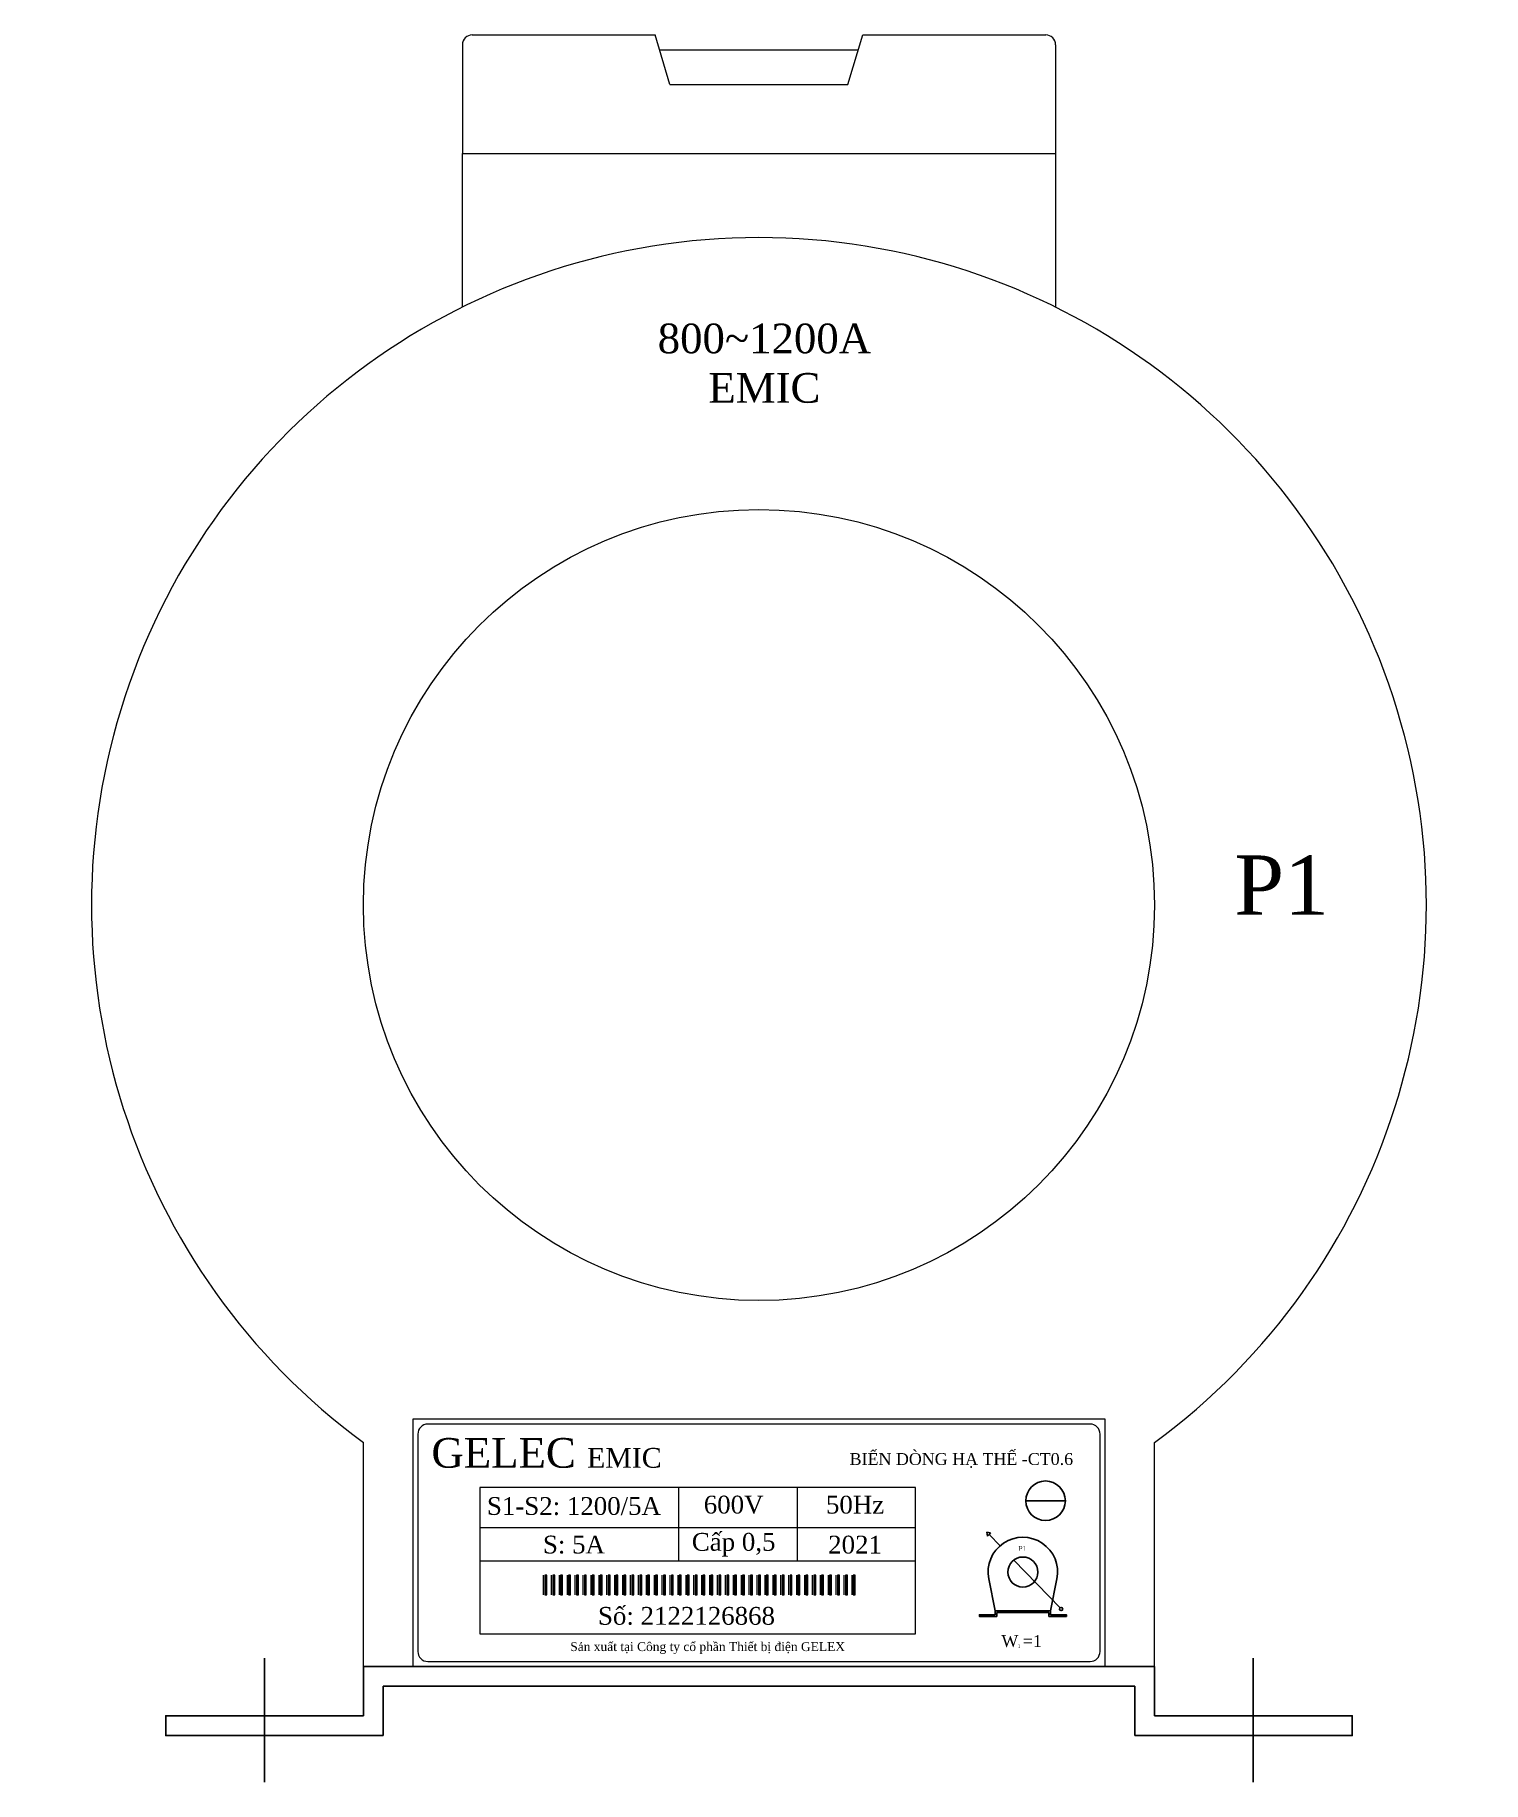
# Model space of a CAD drawing. Header units: millimetres. Extents: x 8 to 155, y 0 to 177.
import ezdxf

# ---------------------------------------------------------------- set-up
doc = ezdxf.new("R2010")
doc.units = ezdxf.units.MM
doc.styles.add('THIÊN1', font='times.ttf')

# ---------------------------------------------------------------- blocks, each defined once
blk = doc.blocks.new('*U1911')
at = {"lineweight": 9}
for p, q in [((-30, 19.5), (-30, 8.5)), ((-29, 20.5), (-10.5, 20.5)), ((-9, 15.5), (-10.5, 20.5)), ((9, 15.5), (10.5, 20.5)), ((10.5, 20.5), (29, 20.5)), ((30, 19.5), (30, 8.5)), ((-10.05, 19), (10.05, 19)), ((-9, 15.5), (9, 15.5)), ((-30, 8.5), (30, 8.5)), ((-21.81, -135.27), (-21.81, -137.27)), ((-21.81, -135.27), (-21.81, -137.27)), ((-21.64, -135.27), (-21.64, -137.27)), ((-21.62, -135.27), (-21.62, -137.27)), ((-21.59, -135.27), (-21.59, -137.27)), ((-21.56, -135.27), (-21.56, -137.27)), ((-21.53, -135.27), (-21.53, -137.27)), ((-21.5, -135.27), (-21.5, -137.27)), ((-21.48, -137.27), (-21.48, -135.27)), ((-21.01, -135.27), (-21.01, -137.27)), ((-21.01, -135.27), (-21.01, -137.27)), ((-20.84, -135.27), (-20.84, -137.27)), ((-20.82, -135.27), (-20.82, -137.27)), ((-20.79, -135.27), (-20.79, -137.27)), ((-20.76, -135.27), (-20.76, -137.27)), ((-20.73, -135.27), (-20.73, -137.27)), ((-20.7, -135.27), (-20.7, -137.27)), ((-20.68, -137.27), (-20.68, -135.27)), ((-20.21, -135.27), (-20.21, -137.27)), ((-20.21, -135.27), (-20.21, -137.27)), ((-20.04, -135.27), (-20.04, -137.27)), ((-20.02, -135.27), (-20.02, -137.27)), ((-19.99, -135.27), (-19.99, -137.27)), ((-19.96, -135.27), (-19.96, -137.27)), ((-19.93, -135.27), (-19.93, -137.27)), ((-19.9, -135.27), (-19.9, -137.27)), ((-19.88, -137.27), (-19.88, -135.27)), ((-19.41, -135.27), (-19.41, -137.27)), ((-19.41, -135.27), (-19.41, -137.27)), ((-19.24, -135.27), (-19.24, -137.27)), ((-19.22, -135.27), (-19.22, -137.27)), ((-19.19, -135.27), (-19.19, -137.27)), ((-19.16, -135.27), (-19.16, -137.27)), ((-19.13, -135.27), (-19.13, -137.27)), ((-19.1, -135.27), (-19.1, -137.27)), ((-19.08, -137.27), (-19.08, -135.27)), ((-18.61, -135.27), (-18.61, -137.27)), ((-18.61, -135.27), (-18.61, -137.27)), ((-18.44, -135.27), (-18.44, -137.27)), ((-18.42, -135.27), (-18.42, -137.27)), ((-18.39, -135.27), (-18.39, -137.27)), ((-18.36, -135.27), (-18.36, -137.27)), ((-18.33, -135.27), (-18.33, -137.27)), ((-18.3, -135.27), (-18.3, -137.27)), ((-18.28, -137.27), (-18.28, -135.27)), ((-17.81, -135.27), (-17.81, -137.27)), ((-17.81, -135.27), (-17.81, -137.27)), ((-17.64, -135.27), (-17.64, -137.27)), ((-17.62, -135.27), (-17.62, -137.27)), ((-17.59, -135.27), (-17.59, -137.27)), ((-17.56, -135.27), (-17.56, -137.27)), ((-17.53, -135.27), (-17.53, -137.27)), ((-17.5, -135.27), (-17.5, -137.27)), ((-17.48, -137.27), (-17.48, -135.27)), ((-17.01, -135.27), (-17.01, -137.27)), ((-17.01, -135.27), (-17.01, -137.27)), ((-16.84, -135.27), (-16.84, -137.27)), ((-16.82, -135.27), (-16.82, -137.27)), ((-16.79, -135.27), (-16.79, -137.27)), ((-16.76, -135.27), (-16.76, -137.27)), ((-16.73, -135.27), (-16.73, -137.27)), ((-16.7, -135.27), (-16.7, -137.27)), ((-16.68, -137.27), (-16.68, -135.27)), ((-16.21, -135.27), (-16.21, -137.27)), ((-16.21, -135.27), (-16.21, -137.27)), ((-16.04, -135.27), (-16.04, -137.27)), ((-16.02, -135.27), (-16.02, -137.27)), ((-15.99, -135.27), (-15.99, -137.27)), ((-15.96, -135.27), (-15.96, -137.27)), ((-15.93, -135.27), (-15.93, -137.27)), ((-15.9, -135.27), (-15.9, -137.27)), ((-15.88, -137.27), (-15.88, -135.27)), ((-15.41, -135.27), (-15.41, -137.27)), ((-15.41, -135.27), (-15.41, -137.27)), ((-15.24, -135.27), (-15.24, -137.27)), ((-15.22, -135.27), (-15.22, -137.27)), ((-15.19, -135.27), (-15.19, -137.27)), ((-15.16, -135.27), (-15.16, -137.27)), ((-15.13, -135.27), (-15.13, -137.27)), ((-15.1, -135.27), (-15.1, -137.27)), ((-15.08, -137.27), (-15.08, -135.27)), ((-14.61, -135.27), (-14.61, -137.27)), ((-14.61, -135.27), (-14.61, -137.27)), ((-14.44, -135.27), (-14.44, -137.27)), ((-14.42, -135.27), (-14.42, -137.27)), ((-14.39, -135.27), (-14.39, -137.27)), ((-14.36, -135.27), (-14.36, -137.27)), ((-14.33, -135.27), (-14.33, -137.27)), ((-14.3, -135.27), (-14.3, -137.27)), ((-14.28, -137.27), (-14.28, -135.27)), ((-13.81, -135.27), (-13.81, -137.27)), ((-13.81, -135.27), (-13.81, -137.27)), ((-13.64, -135.27), (-13.64, -137.27)), ((-13.62, -135.27), (-13.62, -137.27)), ((-13.59, -135.27), (-13.59, -137.27)), ((-13.56, -135.27), (-13.56, -137.27)), ((-13.53, -135.27), (-13.53, -137.27)), ((-13.5, -135.27), (-13.5, -137.27)), ((-13.48, -137.27), (-13.48, -135.27)), ((-13.01, -135.27), (-13.01, -137.27)), ((-13.01, -135.27), (-13.01, -137.27)), ((-12.84, -135.27), (-12.84, -137.27)), ((-12.82, -135.27), (-12.82, -137.27)), ((-12.79, -135.27), (-12.79, -137.27)), ((-12.76, -135.27), (-12.76, -137.27)), ((-12.73, -135.27), (-12.73, -137.27)), ((-12.7, -135.27), (-12.7, -137.27)), ((-12.68, -137.27), (-12.68, -135.27)), ((-12.21, -135.27), (-12.21, -137.27)), ((-12.21, -135.27), (-12.21, -137.27)), ((-12.04, -135.27), (-12.04, -137.27)), ((-12.02, -135.27), (-12.02, -137.27)), ((-11.99, -135.27), (-11.99, -137.27)), ((-11.96, -135.27), (-11.96, -137.27)), ((-11.93, -135.27), (-11.93, -137.27)), ((-11.9, -135.27), (-11.9, -137.27)), ((-11.88, -137.27), (-11.88, -135.27)), ((-11.41, -135.27), (-11.41, -137.27)), ((-11.41, -135.27), (-11.41, -137.27)), ((-11.24, -135.27), (-11.24, -137.27)), ((-11.22, -135.27), (-11.22, -137.27)), ((-11.19, -135.27), (-11.19, -137.27)), ((-11.16, -135.27), (-11.16, -137.27)), ((-11.13, -135.27), (-11.13, -137.27)), ((-11.1, -135.27), (-11.1, -137.27)), ((-11.08, -137.27), (-11.08, -135.27)), ((-10.61, -135.27), (-10.61, -137.27)), ((-10.61, -135.27), (-10.61, -137.27)), ((-10.44, -135.27), (-10.44, -137.27)), ((-10.42, -135.27), (-10.42, -137.27)), ((-10.39, -135.27), (-10.39, -137.27)), ((-10.36, -135.27), (-10.36, -137.27)), ((-10.33, -135.27), (-10.33, -137.27)), ((-10.3, -135.27), (-10.3, -137.27)), ((-10.28, -137.27), (-10.28, -135.27)), ((-9.81, -135.27), (-9.81, -137.27)), ((-9.81, -135.27), (-9.81, -137.27)), ((-9.64, -135.27), (-9.64, -137.27)), ((-9.62, -135.27), (-9.62, -137.27)), ((-9.59, -135.27), (-9.59, -137.27)), ((-9.56, -135.27), (-9.56, -137.27)), ((-9.53, -135.27), (-9.53, -137.27)), ((-9.5, -135.27), (-9.5, -137.27)), ((-9.48, -137.27), (-9.48, -135.27)), ((-9.01, -135.27), (-9.01, -137.27)), ((-9.01, -135.27), (-9.01, -137.27)), ((-8.84, -135.27), (-8.84, -137.27)), ((-8.82, -135.27), (-8.82, -137.27)), ((-8.79, -135.27), (-8.79, -137.27)), ((-8.76, -135.27), (-8.76, -137.27)), ((-8.73, -135.27), (-8.73, -137.27)), ((-8.7, -135.27), (-8.7, -137.27)), ((-8.68, -137.27), (-8.68, -135.27)), ((-8.21, -135.27), (-8.21, -137.27)), ((-8.21, -135.27), (-8.21, -137.27)), ((-8.04, -135.27), (-8.04, -137.27)), ((-8.02, -135.27), (-8.02, -137.27)), ((-7.99, -135.27), (-7.99, -137.27)), ((-7.96, -135.27), (-7.96, -137.27)), ((-7.93, -135.27), (-7.93, -137.27)), ((-7.9, -135.27), (-7.9, -137.27)), ((-7.88, -137.27), (-7.88, -135.27)), ((-7.41, -135.27), (-7.41, -137.27)), ((-7.41, -135.27), (-7.41, -137.27)), ((-7.24, -135.27), (-7.24, -137.27)), ((-7.22, -135.27), (-7.22, -137.27)), ((-7.19, -135.27), (-7.19, -137.27)), ((-7.16, -135.27), (-7.16, -137.27)), ((-7.13, -135.27), (-7.13, -137.27)), ((-7.1, -135.27), (-7.1, -137.27)), ((-7.08, -137.27), (-7.08, -135.27)), ((-6.61, -135.27), (-6.61, -137.27)), ((-6.61, -135.27), (-6.61, -137.27)), ((-6.44, -135.27), (-6.44, -137.27)), ((-6.42, -135.27), (-6.42, -137.27)), ((-6.39, -135.27), (-6.39, -137.27)), ((-6.36, -135.27), (-6.36, -137.27)), ((-6.33, -135.27), (-6.33, -137.27)), ((-6.3, -135.27), (-6.3, -137.27)), ((-6.28, -137.27), (-6.28, -135.27)), ((-5.81, -135.27), (-5.81, -137.27)), ((-5.81, -135.27), (-5.81, -137.27)), ((-5.64, -135.27), (-5.64, -137.27)), ((-5.62, -135.27), (-5.62, -137.27)), ((-5.59, -135.27), (-5.59, -137.27)), ((-5.56, -135.27), (-5.56, -137.27)), ((-5.53, -135.27), (-5.53, -137.27)), ((-5.5, -135.27), (-5.5, -137.27)), ((-5.48, -137.27), (-5.48, -135.27)), ((-5.01, -135.27), (-5.01, -137.27)), ((-5.01, -135.27), (-5.01, -137.27)), ((-4.84, -135.27), (-4.84, -137.27)), ((-4.82, -135.27), (-4.82, -137.27)), ((-4.79, -135.27), (-4.79, -137.27)), ((-4.76, -135.27), (-4.76, -137.27)), ((-4.73, -135.27), (-4.73, -137.27)), ((-4.7, -135.27), (-4.7, -137.27)), ((-4.68, -137.27), (-4.68, -135.27)), ((-4.21, -135.27), (-4.21, -137.27)), ((-4.21, -135.27), (-4.21, -137.27)), ((-4.04, -135.27), (-4.04, -137.27)), ((-4.02, -135.27), (-4.02, -137.27)), ((-3.99, -135.27), (-3.99, -137.27)), ((-3.96, -135.27), (-3.96, -137.27)), ((-3.93, -135.27), (-3.93, -137.27)), ((-3.9, -135.27), (-3.9, -137.27)), ((-3.88, -137.27), (-3.88, -135.27)), ((-3.41, -135.27), (-3.41, -137.27)), ((-3.41, -135.27), (-3.41, -137.27)), ((-3.24, -135.27), (-3.24, -137.27)), ((-3.22, -135.27), (-3.22, -137.27)), ((-3.19, -135.27), (-3.19, -137.27)), ((-3.16, -135.27), (-3.16, -137.27)), ((-3.13, -135.27), (-3.13, -137.27)), ((-3.1, -135.27), (-3.1, -137.27)), ((-3.08, -137.27), (-3.08, -135.27)), ((-2.61, -135.27), (-2.61, -137.27)), ((-2.61, -135.27), (-2.61, -137.27)), ((-2.44, -135.27), (-2.44, -137.27)), ((-2.42, -135.27), (-2.42, -137.27)), ((-2.39, -135.27), (-2.39, -137.27)), ((-2.36, -135.27), (-2.36, -137.27)), ((-2.33, -135.27), (-2.33, -137.27)), ((-2.3, -135.27), (-2.3, -137.27)), ((-2.28, -137.27), (-2.28, -135.27)), ((-1.81, -135.27), (-1.81, -137.27)), ((-1.81, -135.27), (-1.81, -137.27)), ((-1.64, -135.27), (-1.64, -137.27)), ((-1.62, -135.27), (-1.62, -137.27)), ((-1.59, -135.27), (-1.59, -137.27)), ((-1.56, -135.27), (-1.56, -137.27)), ((-1.53, -135.27), (-1.53, -137.27)), ((-1.5, -135.27), (-1.5, -137.27)), ((-1.48, -137.27), (-1.48, -135.27)), ((-1.01, -135.27), (-1.01, -137.27)), ((-1.01, -135.27), (-1.01, -137.27)), ((-0.84, -135.27), (-0.84, -137.27)), ((-0.82, -135.27), (-0.82, -137.27)), ((-0.79, -135.27), (-0.79, -137.27)), ((-0.76, -135.27), (-0.76, -137.27)), ((-0.73, -135.27), (-0.73, -137.27)), ((-0.7, -135.27), (-0.7, -137.27)), ((-0.68, -137.27), (-0.68, -135.27)), ((-0.21, -135.27), (-0.21, -137.27)), ((-0.21, -135.27), (-0.21, -137.27)), ((-0.04, -135.27), (-0.04, -137.27)), ((-0.02, -135.27), (-0.02, -137.27)), ((0.01, -135.27), (0.01, -137.27)), ((0.04, -135.27), (0.04, -137.27)), ((0.07, -135.27), (0.07, -137.27)), ((0.1, -135.27), (0.1, -137.27)), ((0.12, -137.27), (0.12, -135.27)), ((0.59, -135.27), (0.59, -137.27)), ((0.59, -135.27), (0.59, -137.27)), ((0.76, -135.27), (0.76, -137.27)), ((0.78, -135.27), (0.78, -137.27)), ((0.81, -135.27), (0.81, -137.27)), ((0.84, -135.27), (0.84, -137.27)), ((0.87, -135.27), (0.87, -137.27)), ((0.9, -135.27), (0.9, -137.27)), ((0.92, -137.27), (0.92, -135.27)), ((1.39, -135.27), (1.39, -137.27)), ((1.39, -135.27), (1.39, -137.27)), ((1.56, -135.27), (1.56, -137.27)), ((1.58, -135.27), (1.58, -137.27)), ((1.61, -135.27), (1.61, -137.27)), ((1.64, -135.27), (1.64, -137.27)), ((1.67, -135.27), (1.67, -137.27)), ((1.7, -135.27), (1.7, -137.27)), ((1.72, -137.27), (1.72, -135.27)), ((2.19, -135.27), (2.19, -137.27)), ((2.19, -135.27), (2.19, -137.27)), ((2.36, -135.27), (2.36, -137.27)), ((2.38, -135.27), (2.38, -137.27)), ((2.41, -135.27), (2.41, -137.27)), ((2.44, -135.27), (2.44, -137.27)), ((2.47, -135.27), (2.47, -137.27)), ((2.5, -135.27), (2.5, -137.27)), ((2.52, -137.27), (2.52, -135.27)), ((2.99, -135.27), (2.99, -137.27)), ((2.99, -135.27), (2.99, -137.27)), ((3.16, -135.27), (3.16, -137.27)), ((3.18, -135.27), (3.18, -137.27)), ((3.21, -135.27), (3.21, -137.27)), ((3.24, -135.27), (3.24, -137.27)), ((3.27, -135.27), (3.27, -137.27)), ((3.3, -135.27), (3.3, -137.27)), ((3.32, -137.27), (3.32, -135.27)), ((3.79, -135.27), (3.79, -137.27)), ((3.79, -135.27), (3.79, -137.27)), ((3.96, -135.27), (3.96, -137.27)), ((3.98, -135.27), (3.98, -137.27)), ((4.01, -135.27), (4.01, -137.27)), ((4.04, -135.27), (4.04, -137.27)), ((4.07, -135.27), (4.07, -137.27)), ((4.1, -135.27), (4.1, -137.27)), ((4.12, -137.27), (4.12, -135.27)), ((4.59, -135.27), (4.59, -137.27)), ((4.59, -135.27), (4.59, -137.27)), ((4.76, -135.27), (4.76, -137.27)), ((4.78, -135.27), (4.78, -137.27)), ((4.81, -135.27), (4.81, -137.27)), ((4.84, -135.27), (4.84, -137.27)), ((4.87, -135.27), (4.87, -137.27)), ((4.9, -135.27), (4.9, -137.27)), ((4.92, -137.27), (4.92, -135.27)), ((5.39, -135.27), (5.39, -137.27)), ((5.39, -135.27), (5.39, -137.27)), ((5.56, -135.27), (5.56, -137.27)), ((5.58, -135.27), (5.58, -137.27)), ((5.61, -135.27), (5.61, -137.27)), ((5.64, -135.27), (5.64, -137.27)), ((5.67, -135.27), (5.67, -137.27)), ((5.7, -135.27), (5.7, -137.27)), ((5.72, -137.27), (5.72, -135.27)), ((6.19, -135.27), (6.19, -137.27)), ((6.19, -135.27), (6.19, -137.27)), ((6.36, -135.27), (6.36, -137.27)), ((6.38, -135.27), (6.38, -137.27)), ((6.41, -135.27), (6.41, -137.27)), ((6.44, -135.27), (6.44, -137.27)), ((6.47, -135.27), (6.47, -137.27)), ((6.5, -135.27), (6.5, -137.27)), ((6.52, -137.27), (6.52, -135.27)), ((6.99, -135.27), (6.99, -137.27)), ((6.99, -135.27), (6.99, -137.27)), ((7.16, -135.27), (7.16, -137.27)), ((7.18, -135.27), (7.18, -137.27)), ((7.21, -135.27), (7.21, -137.27)), ((7.24, -135.27), (7.24, -137.27)), ((7.27, -135.27), (7.27, -137.27)), ((7.3, -135.27), (7.3, -137.27)), ((7.32, -137.27), (7.32, -135.27)), ((7.79, -135.27), (7.79, -137.27)), ((7.79, -135.27), (7.79, -137.27)), ((7.96, -135.27), (7.96, -137.27)), ((7.98, -135.27), (7.98, -137.27)), ((8.01, -135.27), (8.01, -137.27)), ((8.04, -135.27), (8.04, -137.27)), ((8.07, -135.27), (8.07, -137.27)), ((8.1, -135.27), (8.1, -137.27)), ((8.12, -137.27), (8.12, -135.27)), ((8.59, -135.27), (8.59, -137.27)), ((8.59, -135.27), (8.59, -137.27)), ((8.76, -135.27), (8.76, -137.27)), ((8.78, -135.27), (8.78, -137.27)), ((8.81, -135.27), (8.81, -137.27)), ((8.84, -135.27), (8.84, -137.27)), ((8.87, -135.27), (8.87, -137.27)), ((8.9, -135.27), (8.9, -137.27)), ((8.92, -137.27), (8.92, -135.27)), ((9.39, -135.27), (9.39, -137.27)), ((9.39, -135.27), (9.39, -137.27)), ((9.56, -135.27), (9.56, -137.27)), ((9.58, -135.27), (9.58, -137.27)), ((9.61, -135.27), (9.61, -137.27)), ((9.64, -135.27), (9.64, -137.27)), ((9.67, -135.27), (9.67, -137.27)), ((9.7, -135.27), (9.7, -137.27)), ((9.72, -137.27), (9.72, -135.27))]:
    blk.add_line(p, q, dxfattribs=at)
at = {"color": 1, "lineweight": 9}
for p, q in [((-30, -7.03), (-30, 8.5)), ((30, 8.5), (30, -7.03)), ((-40, -144.5), (-40, -121.87)), ((40, -144.5), (40, -121.87))]:
    blk.add_line(p, q, dxfattribs=at)
at = {"color": 251, "lineweight": 9}
for p, q in [((-8.13, -126.42), (-8.13, -133.82)), ((3.85, -126.42), (3.85, -133.82)), ((-28.24, -130.46), (15.83, -130.46)), ((-28.24, -133.82), (15.83, -133.82))]:
    blk.add_line(p, q, dxfattribs=at)
for p, q in [((30.99, -127.75), (26.99, -127.75)), ((23.05, -130.94), (23.43, -130.99)), ((23.05, -130.94), (23.1, -131.32)), ((23.1, -131.32), (23.28, -131.17)), ((23.43, -130.99), (23.28, -131.17)), ((23.28, -131.17), (24.38, -132.31)), ((25.77, -133.75), (30.45, -138.59)), ((23.89, -138.88), (23.24, -135.66)), ((29.49, -138.88), (30.14, -135.66)), ((23.89, -139.28), (23.89, -138.88)), ((23.89, -138.88), (29.49, -138.88)), ((24.05, -139.44), (24.05, -139.04)), ((24.05, -139.04), (29.33, -139.04)), ((29.33, -139.44), (29.33, -139.04)), ((29.49, -139.28), (29.49, -138.88))]:
    blk.add_line(p, q)
at = {"color": 54}
for p, q in [((-50, -143.66), (-50, -156.2)), ((-40, -149.5), (-40, -144.5)), ((-40, -144.5), (40, -144.5)), ((40, -149.5), (40, -144.5)), ((50, -143.66), (50, -156.2)), ((-38, -151.5), (-38, -146.5)), ((-38, -146.5), (38, -146.5)), ((38, -151.5), (38, -146.5))]:
    blk.add_line(p, q, dxfattribs=at)
at = {"color": 85}
blk.add_line((-35, -144.5), (35, -144.5), dxfattribs=at)
blk.add_line((-35, -144.5), (35, -144.5), dxfattribs=at)
at = {"color": 251, "lineweight": 9}
for points in [[(-35, -144.5), (35, -144.5), (35, -119.5), (-35, -119.5)], [(-28.24, -141.22), (15.83, -141.22), (15.83, -126.42), (-28.24, -126.42)]]:
    blk.add_lwpolyline(points, close=True, dxfattribs=at)
blk.add_lwpolyline([(-33.5, -144), (33.5, -144, 0.414214), (34.5, -143), (34.5, -121, 0.414214), (33.5, -120), (-33.5, -120, 0.414214), (-34.5, -121), (-34.5, -143, 0.414214)], format="xyb", close=True, dxfattribs=at)
at = {"lineweight": 9}
for points in [[(-21.66, -137.27), (-21.46, -137.27), (-21.46, -135.27), (-21.66, -135.27)], [(-20.86, -137.27), (-20.66, -137.27), (-20.66, -135.27), (-20.86, -135.27)], [(-20.06, -137.27), (-19.86, -137.27), (-19.86, -135.27), (-20.06, -135.27)], [(-19.26, -137.27), (-19.06, -137.27), (-19.06, -135.27), (-19.26, -135.27)], [(-18.46, -137.27), (-18.26, -137.27), (-18.26, -135.27), (-18.46, -135.27)], [(-17.66, -137.27), (-17.46, -137.27), (-17.46, -135.27), (-17.66, -135.27)], [(-16.86, -137.27), (-16.66, -137.27), (-16.66, -135.27), (-16.86, -135.27)], [(-16.06, -137.27), (-15.86, -137.27), (-15.86, -135.27), (-16.06, -135.27)], [(-15.26, -137.27), (-15.06, -137.27), (-15.06, -135.27), (-15.26, -135.27)], [(-14.46, -137.27), (-14.26, -137.27), (-14.26, -135.27), (-14.46, -135.27)], [(-13.66, -137.27), (-13.46, -137.27), (-13.46, -135.27), (-13.66, -135.27)], [(-12.86, -137.27), (-12.66, -137.27), (-12.66, -135.27), (-12.86, -135.27)], [(-12.06, -137.27), (-11.86, -137.27), (-11.86, -135.27), (-12.06, -135.27)], [(-11.26, -137.27), (-11.06, -137.27), (-11.06, -135.27), (-11.26, -135.27)], [(-10.46, -137.27), (-10.26, -137.27), (-10.26, -135.27), (-10.46, -135.27)], [(-9.66, -137.27), (-9.46, -137.27), (-9.46, -135.27), (-9.66, -135.27)], [(-8.86, -137.27), (-8.66, -137.27), (-8.66, -135.27), (-8.86, -135.27)], [(-8.06, -137.27), (-7.86, -137.27), (-7.86, -135.27), (-8.06, -135.27)], [(-7.26, -137.27), (-7.06, -137.27), (-7.06, -135.27), (-7.26, -135.27)], [(-6.46, -137.27), (-6.26, -137.27), (-6.26, -135.27), (-6.46, -135.27)], [(-5.66, -137.27), (-5.46, -137.27), (-5.46, -135.27), (-5.66, -135.27)], [(-4.86, -137.27), (-4.66, -137.27), (-4.66, -135.27), (-4.86, -135.27)], [(-4.06, -137.27), (-3.86, -137.27), (-3.86, -135.27), (-4.06, -135.27)], [(-3.26, -137.27), (-3.06, -137.27), (-3.06, -135.27), (-3.26, -135.27)], [(-2.46, -137.27), (-2.26, -137.27), (-2.26, -135.27), (-2.46, -135.27)], [(-1.66, -137.27), (-1.46, -137.27), (-1.46, -135.27), (-1.66, -135.27)], [(-0.86, -137.27), (-0.66, -137.27), (-0.66, -135.27), (-0.86, -135.27)], [(-0.06, -137.27), (0.14, -137.27), (0.14, -135.27), (-0.06, -135.27)], [(0.74, -137.27), (0.94, -137.27), (0.94, -135.27), (0.74, -135.27)], [(1.54, -137.27), (1.74, -137.27), (1.74, -135.27), (1.54, -135.27)], [(2.34, -137.27), (2.54, -137.27), (2.54, -135.27), (2.34, -135.27)], [(3.14, -137.27), (3.34, -137.27), (3.34, -135.27), (3.14, -135.27)], [(3.94, -137.27), (4.14, -137.27), (4.14, -135.27), (3.94, -135.27)], [(4.74, -137.27), (4.94, -137.27), (4.94, -135.27), (4.74, -135.27)], [(5.54, -137.27), (5.74, -137.27), (5.74, -135.27), (5.54, -135.27)], [(6.34, -137.27), (6.54, -137.27), (6.54, -135.27), (6.34, -135.27)], [(7.14, -137.27), (7.34, -137.27), (7.34, -135.27), (7.14, -135.27)], [(7.94, -137.27), (8.14, -137.27), (8.14, -135.27), (7.94, -135.27)], [(8.74, -137.27), (8.94, -137.27), (8.94, -135.27), (8.74, -135.27)], [(9.54, -137.27), (9.74, -137.27), (9.74, -135.27), (9.54, -135.27)]]:
    blk.add_lwpolyline(points, close=True, dxfattribs=at)
for points in [[(24.05, -139.44), (22.29, -139.44), (22.29, -139.28), (23.89, -139.28)], [(29.49, -139.28), (31.09, -139.28), (31.09, -139.44), (29.33, -139.44)]]:
    blk.add_lwpolyline(points)
at = {"color": 54}
for points in [[(-38, -151.5), (-60, -151.5), (-60, -149.5), (-40, -149.5)], [(40, -149.5), (60, -149.5), (60, -151.5), (38, -151.5)]]:
    blk.add_lwpolyline(points, dxfattribs=at)
at = {"color": 1, "lineweight": 9}
blk.add_circle((0, -67.5), 40, dxfattribs=at)
for centre, radius in [((28.99, -127.75), 2), ((26.69, -134.96), 1.52), ((30.56, -138.7), 0.16)]:
    blk.add_circle(centre, radius)
at = {"lineweight": 9}
for centre, start, end in [((-29, 19.5), 90, 180), ((29, 19.5), 0, 90)]:
    blk.add_arc(centre, 1, start, end, dxfattribs=at)
at = {"color": 1, "lineweight": 9}
blk.add_arc((0, -67.5), 67.5, 306.3412, 233.6588, dxfattribs=at)
blk.add_arc((26.69, -134.96), 3.52, 348.5926, 191.4074)
at = {"color": 1, "attachment_point": 5, "style": 'THIÊN1'}
for s, insert, char_height, width in [('800~1200A\\PEMIC', (0.55, -12.72), 3, 120.4355), ('P1', (52.86, -65.48), 6, 240.871)]:
    blk.add_mtext(s, dxfattribs=dict(at, insert=insert, char_height=char_height, width=width))
at = {"attachment_point": 5, "style": 'THIÊN1'}
for s, insert, char_height, width in [('GELEC {\\H0.6667x;EMIC}', (-21.48, -122.93), 3, 120.4355), ('BIẾN DÒNG HẠ THẾ -CT0.6', (20.47, -123.68), 1.2, 72.2613), ('600V', (-2.56, -128.16), 1.8, 72.2613), ('50Hz', (9.72, -128.16), 1.8, 72.2613), ('S1-S2: 1200/5A', (-18.71, -128.3), 1.8, 72.2613), ('S: 5A', (-18.71, -132.2), 1.8, 72.2613), ('Cấp 0,5', (-2.56, -132.2), 1.8, 72.2613), ('2021', (9.72, -132.2), 1.8, 72.2613), ('P1', (26.64, -132.57), 0.48, 19.2697), ('Số: 2122126868', (-7.33, -139.41), 1.8, 72.2613), ('\\pi-3.6,l3.6,t3.6;W =1', (26.57, -141.95), 1.2, 72.2613), ('Sản xuất tại Công ty cổ phần Thiết bị điện GELEX', (-5.19, -142.65), 0.9, 54.196), ('1', (26.31, -142.46), 0.36, 21.6784)]:
    blk.add_mtext(s, dxfattribs=dict(at, insert=insert, char_height=char_height, width=width))

msp = doc.modelspace()

# ---------------------------------------------------------------- block references
msp.add_blockref('*U1911', (81.69, 156.2))

doc.saveas('drawing.dxf')
